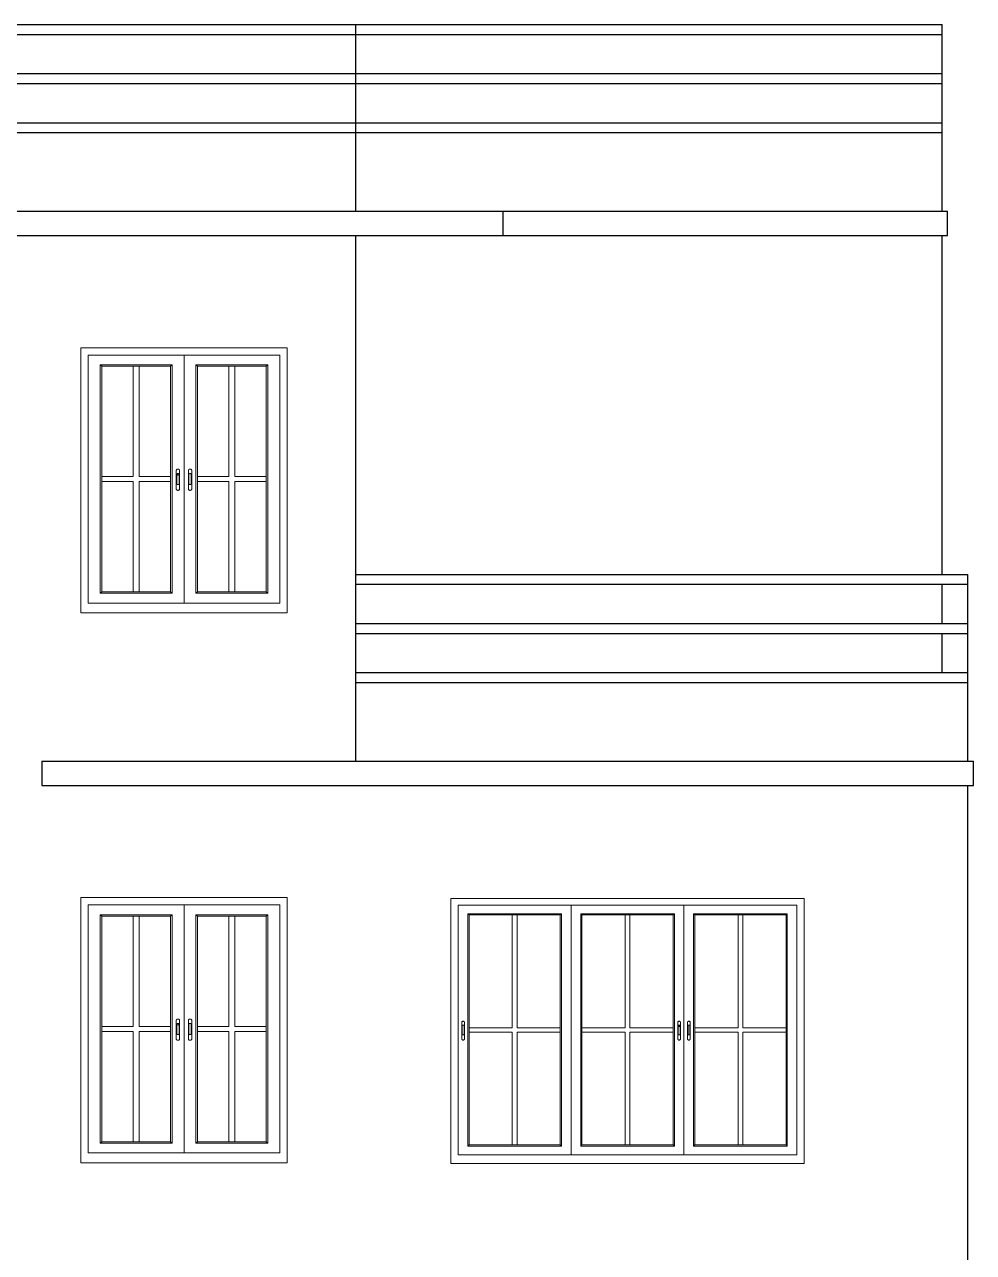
# Model space of a CAD drawing. Header units: inches. Extents: x -5142662 to -4941318, y -3361958 to -3160563.
# Drawn here: x -4999286.9 to -4999093.6, y -3261014 to -3260763.9 of the extents above; entities that cross this region are included whole.
import ezdxf

# ---------------------------------------------------------------- set-up
doc = ezdxf.new("R2010")
doc.units = ezdxf.units.IN
doc.header["$LTSCALE"] = 2
doc.header["$MEASUREMENT"] = 0
doc.layers.get('0').update_dxf_attribs({"linetype": 'CONTINUOUS'})
doc.layers.add('window', color=4, linetype='CONTINUOUS', lineweight=13)

msp = doc.modelspace()

# ---------------------------------------------------------------- linework, layer by layer
at = {"ltscale": 0.5}
for p, q in [((-4999438.72, -3260763.91), (-4999099.99, -3260763.91)), ((-4999219.44, -3260801.91), (-4999219.44, -3260763.91)), ((-4999099.99, -3260801.91), (-4999099.99, -3260763.91)), ((-4999398.68, -3260765.91), (-4999099.99, -3260765.91)), ((-4999398.68, -3260773.91), (-4999099.99, -3260773.91)), ((-4999398.68, -3260775.91), (-4999099.99, -3260775.91)), ((-4999398.68, -3260783.91), (-4999099.99, -3260783.91)), ((-4999398.68, -3260785.91), (-4999099.99, -3260785.91)), ((-4999398.68, -3260801.91), (-4999098.89, -3260801.91)), ((-4999189.44, -3260806.91), (-4999189.44, -3260801.91)), ((-4999098.89, -3260806.91), (-4999098.89, -3260801.91)), ((-4999398.68, -3260806.91), (-4999098.89, -3260806.91)), ((-4999219.44, -3260913.91), (-4999219.44, -3260806.91)), ((-4999099.99, -3260875.91), (-4999099.99, -3260806.91)), ((-4999219.44, -3260875.91), (-4999094.7, -3260875.91)), ((-4999094.7, -3260913.91), (-4999094.7, -3260875.91)), ((-4999219.44, -3260877.91), (-4999094.7, -3260877.91)), ((-4999099.99, -3260885.91), (-4999099.99, -3260877.91)), ((-4999219.44, -3260885.91), (-4999094.7, -3260885.91)), ((-4999219.44, -3260887.91), (-4999094.7, -3260887.91)), ((-4999099.99, -3260895.91), (-4999099.99, -3260887.91)), ((-4999219.44, -3260895.91), (-4999094.7, -3260895.91)), ((-4999219.44, -3260897.91), (-4999094.7, -3260897.91)), ((-4999283.44, -3260913.91), (-4999093.59, -3260913.91)), ((-4999283.44, -3260913.91), (-4999283.44, -3260918.91)), ((-4999093.59, -3260918.91), (-4999093.59, -3260913.91)), ((-4999283.44, -3260918.91), (-4999093.59, -3260918.91)), ((-4999094.7, -3261025.91), (-4999094.7, -3260918.91))]:
    msp.add_line(p, q, dxfattribs=at)
at = {"layer": 'window'}
for p, q in [((-4999275.44, -3260883.73), (-4999275.44, -3260829.73)), ((-4999275.44, -3260829.73), (-4999233.44, -3260829.73)), ((-4999273.94, -3260881.73), (-4999273.94, -3260831.23)), ((-4999273.94, -3260831.23), (-4999234.94, -3260831.23)), ((-4999254.44, -3260831.23), (-4999254.44, -3260881.73)), ((-4999234.94, -3260831.23), (-4999234.94, -3260881.73)), ((-4999233.44, -3260829.91), (-4999233.44, -3260829.73)), ((-4999233.44, -3260883.73), (-4999233.44, -3260829.73)), ((-4999256.87, -3260833.25), (-4999271.51, -3260833.25)), ((-4999271.51, -3260833.25), (-4999271.51, -3260879.71)), ((-4999271.2, -3260833.51), (-4999271.51, -3260833.25)), ((-4999271.2, -3260833.51), (-4999271.2, -3260879.45)), ((-4999271.2, -3260833.51), (-4999257.18, -3260833.51)), ((-4999264.8, -3260833.51), (-4999264.8, -3260855.97)), ((-4999263.58, -3260833.51), (-4999263.58, -3260855.97)), ((-4999257.18, -3260833.51), (-4999256.87, -3260833.25)), ((-4999257.18, -3260879.45), (-4999257.18, -3260833.51)), ((-4999256.87, -3260879.71), (-4999256.87, -3260833.25)), ((-4999252.01, -3260879.71), (-4999252.01, -3260833.25)), ((-4999252.01, -3260833.25), (-4999237.37, -3260833.25)), ((-4999251.7, -3260833.51), (-4999252.01, -3260833.25)), ((-4999251.7, -3260879.45), (-4999251.7, -3260833.51)), ((-4999237.68, -3260833.51), (-4999251.7, -3260833.51)), ((-4999245.3, -3260833.51), (-4999245.3, -3260855.97)), ((-4999244.08, -3260833.51), (-4999244.08, -3260855.97)), ((-4999237.68, -3260833.51), (-4999237.37, -3260833.25)), ((-4999237.68, -3260833.51), (-4999237.68, -3260879.45)), ((-4999237.37, -3260833.25), (-4999237.37, -3260879.71)), ((-4999264.8, -3260855.97), (-4999271.2, -3260855.97)), ((-4999257.18, -3260855.97), (-4999263.58, -3260855.97)), ((-4999256, -3260854.68), (-4999256.01, -3260854.72)), ((-4999256.01, -3260854.72), (-4999256.01, -3260858.53)), ((-4999255.99, -3260854.64), (-4999256, -3260854.68)), ((-4999255.97, -3260854.6), (-4999255.99, -3260854.64)), ((-4999255.94, -3260854.57), (-4999255.97, -3260854.6)), ((-4999255.91, -3260854.54), (-4999255.94, -3260854.57)), ((-4999255.87, -3260854.51), (-4999255.91, -3260854.54)), ((-4999255.9, -3260855.5), (-4999255.89, -3260855.47)), ((-4999255.9, -3260855.52), (-4999255.9, -3260855.5)), ((-4999255.9, -3260855.8), (-4999255.9, -3260855.52)), ((-4999255.9, -3260855.78), (-4999255.89, -3260855.75)), ((-4999255.9, -3260855.8), (-4999255.9, -3260855.78)), ((-4999255.9, -3260857.44), (-4999255.9, -3260855.8)), ((-4999255.89, -3260855.47), (-4999255.87, -3260855.45)), ((-4999255.89, -3260855.75), (-4999255.87, -3260855.73)), ((-4999255.83, -3260854.49), (-4999255.87, -3260854.51)), ((-4999255.87, -3260855.45), (-4999255.86, -3260855.43)), ((-4999255.87, -3260855.73), (-4999255.86, -3260855.71)), ((-4999255.86, -3260855.43), (-4999255.83, -3260855.41)), ((-4999255.86, -3260855.71), (-4999255.83, -3260855.69)), ((-4999255.78, -3260854.48), (-4999255.83, -3260854.49)), ((-4999255.83, -3260855.41), (-4999255.81, -3260855.39)), ((-4999255.83, -3260855.69), (-4999255.81, -3260855.67)), ((-4999255.81, -3260855.39), (-4999255.78, -3260855.38)), ((-4999255.81, -3260855.67), (-4999255.78, -3260855.65)), ((-4999255.73, -3260854.47), (-4999255.78, -3260854.48)), ((-4999255.78, -3260855.38), (-4999255.74, -3260855.36)), ((-4999255.78, -3260855.65), (-4999255.74, -3260855.64)), ((-4999255.74, -3260855.36), (-4999255.71, -3260855.36)), ((-4999255.74, -3260855.64), (-4999255.71, -3260855.64)), ((-4999255.67, -3260854.47), (-4999255.73, -3260854.47)), ((-4999255.71, -3260855.36), (-4999255.67, -3260855.36)), ((-4999255.71, -3260855.64), (-4999255.67, -3260855.64)), ((-4999255.62, -3260854.47), (-4999255.67, -3260854.47)), ((-4999255.67, -3260855.36), (-4999255.64, -3260855.36)), ((-4999255.67, -3260855.64), (-4999255.64, -3260855.64)), ((-4999255.64, -3260855.36), (-4999255.6, -3260855.36)), ((-4999255.64, -3260855.64), (-4999255.6, -3260855.64)), ((-4999255.57, -3260854.48), (-4999255.62, -3260854.47)), ((-4999255.6, -3260855.36), (-4999255.57, -3260855.38)), ((-4999255.6, -3260855.64), (-4999255.57, -3260855.65)), ((-4999255.52, -3260854.49), (-4999255.57, -3260854.48)), ((-4999255.57, -3260855.38), (-4999255.54, -3260855.39)), ((-4999255.57, -3260855.65), (-4999255.54, -3260855.67)), ((-4999255.54, -3260855.39), (-4999255.51, -3260855.41)), ((-4999255.54, -3260855.67), (-4999255.51, -3260855.69)), ((-4999255.48, -3260854.51), (-4999255.52, -3260854.49)), ((-4999255.51, -3260855.41), (-4999255.49, -3260855.43)), ((-4999255.51, -3260855.69), (-4999255.49, -3260855.71)), ((-4999255.49, -3260855.43), (-4999255.47, -3260855.45)), ((-4999255.49, -3260855.71), (-4999255.47, -3260855.73)), ((-4999255.44, -3260854.54), (-4999255.48, -3260854.51)), ((-4999255.47, -3260855.45), (-4999255.46, -3260855.47)), ((-4999255.47, -3260855.73), (-4999255.46, -3260855.75)), ((-4999255.46, -3260855.47), (-4999255.45, -3260855.5)), ((-4999255.46, -3260855.75), (-4999255.45, -3260855.78)), ((-4999255.45, -3260855.5), (-4999255.45, -3260855.52)), ((-4999255.45, -3260857.44), (-4999255.45, -3260855.52)), ((-4999255.45, -3260855.78), (-4999255.45, -3260855.8)), ((-4999255.4, -3260854.57), (-4999255.44, -3260854.54)), ((-4999255.37, -3260854.6), (-4999255.4, -3260854.57)), ((-4999255.35, -3260854.64), (-4999255.37, -3260854.6)), ((-4999255.34, -3260854.68), (-4999255.35, -3260854.64)), ((-4999255.34, -3260854.72), (-4999255.35, -3260854.64)), ((-4999255.34, -3260854.72), (-4999255.34, -3260854.68)), ((-4999255.34, -3260858.53), (-4999255.34, -3260854.72)), ((-4999253.54, -3260854.68), (-4999253.52, -3260854.64)), ((-4999253.54, -3260854.72), (-4999253.52, -3260854.64)), ((-4999253.54, -3260854.72), (-4999253.54, -3260854.68)), ((-4999253.54, -3260858.53), (-4999253.54, -3260854.72)), ((-4999253.52, -3260854.64), (-4999253.5, -3260854.6)), ((-4999253.5, -3260854.6), (-4999253.48, -3260854.57)), ((-4999253.44, -3260854.54), (-4999253.48, -3260854.57)), ((-4999253.4, -3260854.51), (-4999253.44, -3260854.54)), ((-4999253.42, -3260855.47), (-4999253.43, -3260855.5)), ((-4999253.43, -3260855.5), (-4999253.43, -3260855.52)), ((-4999253.43, -3260855.52), (-4999253.43, -3260857.44)), ((-4999253.41, -3260855.45), (-4999253.42, -3260855.47)), ((-4999253.39, -3260855.43), (-4999253.41, -3260855.45)), ((-4999253.4, -3260854.51), (-4999253.36, -3260854.49)), ((-4999253.36, -3260855.41), (-4999253.39, -3260855.43)), ((-4999253.31, -3260854.48), (-4999253.36, -3260854.49)), ((-4999253.34, -3260855.39), (-4999253.36, -3260855.41)), ((-4999253.31, -3260855.38), (-4999253.34, -3260855.39)), ((-4999253.26, -3260854.47), (-4999253.31, -3260854.48)), ((-4999253.28, -3260855.36), (-4999253.31, -3260855.38)), ((-4999253.24, -3260855.36), (-4999253.28, -3260855.36)), ((-4999253.21, -3260854.47), (-4999253.26, -3260854.47)), ((-4999253.21, -3260855.36), (-4999253.24, -3260855.36)), ((-4999253.15, -3260854.47), (-4999253.21, -3260854.47)), ((-4999253.17, -3260855.36), (-4999253.21, -3260855.36)), ((-4999253.14, -3260855.36), (-4999253.17, -3260855.36)), ((-4999253.15, -3260854.47), (-4999253.1, -3260854.48)), ((-4999253.1, -3260855.38), (-4999253.14, -3260855.36)), ((-4999253.1, -3260854.48), (-4999253.05, -3260854.49)), ((-4999253.07, -3260855.39), (-4999253.1, -3260855.38)), ((-4999253.05, -3260855.41), (-4999253.07, -3260855.39)), ((-4999253.05, -3260854.49), (-4999253.01, -3260854.51)), ((-4999253.02, -3260855.43), (-4999253.05, -3260855.41)), ((-4999253.01, -3260855.45), (-4999253.02, -3260855.43)), ((-4999253.01, -3260854.51), (-4999252.97, -3260854.54)), ((-4999252.99, -3260855.47), (-4999253.01, -3260855.45)), ((-4999252.98, -3260855.5), (-4999252.99, -3260855.47)), ((-4999252.98, -3260855.52), (-4999252.98, -3260855.5)), ((-4999252.98, -3260857.44), (-4999252.98, -3260855.52)), ((-4999252.97, -3260854.54), (-4999252.94, -3260854.57)), ((-4999252.91, -3260854.6), (-4999252.94, -3260854.57)), ((-4999252.89, -3260854.64), (-4999252.91, -3260854.6)), ((-4999252.88, -3260854.68), (-4999252.89, -3260854.64)), ((-4999252.88, -3260854.68), (-4999252.87, -3260854.72)), ((-4999252.87, -3260854.72), (-4999252.87, -3260858.53)), ((-4999251.7, -3260855.97), (-4999245.3, -3260855.97)), ((-4999244.08, -3260855.97), (-4999237.68, -3260855.97)), ((-4999264.8, -3260856.98), (-4999271.2, -3260856.98)), ((-4999264.8, -3260856.98), (-4999264.8, -3260879.45)), ((-4999263.58, -3260856.98), (-4999263.58, -3260879.45)), ((-4999257.18, -3260856.98), (-4999263.58, -3260856.98)), ((-4999256, -3260858.57), (-4999256.01, -3260858.53)), ((-4999256.01, -3260858.53), (-4999255.99, -3260858.61)), ((-4999256, -3260858.57), (-4999255.99, -3260858.61)), ((-4999255.99, -3260858.61), (-4999255.97, -3260858.64)), ((-4999255.97, -3260858.64), (-4999255.94, -3260858.68)), ((-4999255.94, -3260858.68), (-4999255.91, -3260858.71)), ((-4999255.91, -3260858.71), (-4999255.87, -3260858.73)), ((-4999255.9, -3260857.44), (-4999255.9, -3260857.47)), ((-4999255.9, -3260857.47), (-4999255.89, -3260857.5)), ((-4999255.89, -3260857.5), (-4999255.87, -3260857.52)), ((-4999255.87, -3260857.52), (-4999255.86, -3260857.54)), ((-4999255.87, -3260858.73), (-4999255.83, -3260858.75)), ((-4999255.86, -3260857.54), (-4999255.83, -3260857.56)), ((-4999255.83, -3260857.56), (-4999255.81, -3260857.58)), ((-4999255.83, -3260858.75), (-4999255.78, -3260858.77)), ((-4999255.81, -3260857.58), (-4999255.78, -3260857.59)), ((-4999255.78, -3260857.59), (-4999255.74, -3260857.6)), ((-4999255.78, -3260858.77), (-4999255.73, -3260858.78)), ((-4999255.74, -3260857.6), (-4999255.71, -3260857.61)), ((-4999255.73, -3260858.78), (-4999255.67, -3260858.78)), ((-4999255.71, -3260857.61), (-4999255.67, -3260857.61)), ((-4999255.67, -3260857.61), (-4999255.64, -3260857.61)), ((-4999255.67, -3260858.78), (-4999255.62, -3260858.78)), ((-4999255.64, -3260857.61), (-4999255.6, -3260857.6)), ((-4999255.62, -3260858.78), (-4999255.57, -3260858.77)), ((-4999255.6, -3260857.6), (-4999255.57, -3260857.59)), ((-4999255.57, -3260857.59), (-4999255.54, -3260857.58)), ((-4999255.57, -3260858.77), (-4999255.52, -3260858.75)), ((-4999255.54, -3260857.58), (-4999255.51, -3260857.56)), ((-4999255.52, -3260858.75), (-4999255.48, -3260858.73)), ((-4999255.51, -3260857.56), (-4999255.49, -3260857.54)), ((-4999255.49, -3260857.54), (-4999255.47, -3260857.52)), ((-4999255.48, -3260858.73), (-4999255.44, -3260858.71)), ((-4999255.47, -3260857.52), (-4999255.46, -3260857.5)), ((-4999255.46, -3260857.5), (-4999255.45, -3260857.47)), ((-4999255.45, -3260857.47), (-4999255.45, -3260857.44)), ((-4999255.44, -3260858.71), (-4999255.4, -3260858.68)), ((-4999255.4, -3260858.68), (-4999255.37, -3260858.64)), ((-4999255.37, -3260858.64), (-4999255.35, -3260858.61)), ((-4999255.35, -3260858.61), (-4999255.34, -3260858.57)), ((-4999255.34, -3260858.57), (-4999255.34, -3260858.53)), ((-4999253.54, -3260858.57), (-4999253.54, -3260858.53)), ((-4999253.52, -3260858.61), (-4999253.54, -3260858.57)), ((-4999253.52, -3260858.61), (-4999253.5, -3260858.64)), ((-4999253.5, -3260858.64), (-4999253.48, -3260858.68)), ((-4999253.48, -3260858.68), (-4999253.44, -3260858.71)), ((-4999253.4, -3260858.73), (-4999253.44, -3260858.71)), ((-4999253.43, -3260857.47), (-4999253.43, -3260857.44)), ((-4999253.42, -3260857.5), (-4999253.43, -3260857.47)), ((-4999253.41, -3260857.52), (-4999253.42, -3260857.5)), ((-4999253.39, -3260857.54), (-4999253.41, -3260857.52)), ((-4999253.36, -3260858.75), (-4999253.4, -3260858.73)), ((-4999253.36, -3260857.56), (-4999253.39, -3260857.54)), ((-4999253.34, -3260857.58), (-4999253.36, -3260857.56)), ((-4999253.36, -3260858.75), (-4999253.31, -3260858.77)), ((-4999253.31, -3260857.59), (-4999253.34, -3260857.58)), ((-4999253.28, -3260857.6), (-4999253.31, -3260857.59)), ((-4999253.26, -3260858.78), (-4999253.31, -3260858.77)), ((-4999253.24, -3260857.61), (-4999253.28, -3260857.6)), ((-4999253.21, -3260858.78), (-4999253.26, -3260858.78)), ((-4999253.21, -3260857.61), (-4999253.24, -3260857.61)), ((-4999253.17, -3260857.61), (-4999253.21, -3260857.61)), ((-4999253.21, -3260858.78), (-4999253.15, -3260858.78)), ((-4999253.14, -3260857.6), (-4999253.17, -3260857.61)), ((-4999253.15, -3260858.78), (-4999253.1, -3260858.77)), ((-4999253.1, -3260857.59), (-4999253.14, -3260857.6)), ((-4999253.07, -3260857.58), (-4999253.1, -3260857.59)), ((-4999253.05, -3260858.75), (-4999253.1, -3260858.77)), ((-4999253.05, -3260857.56), (-4999253.07, -3260857.58)), ((-4999253.02, -3260857.54), (-4999253.05, -3260857.56)), ((-4999253.01, -3260858.73), (-4999253.05, -3260858.75)), ((-4999253.01, -3260857.52), (-4999253.02, -3260857.54)), ((-4999252.99, -3260857.5), (-4999253.01, -3260857.52)), ((-4999253.01, -3260858.73), (-4999252.97, -3260858.71)), ((-4999252.98, -3260857.47), (-4999252.99, -3260857.5)), ((-4999252.98, -3260857.44), (-4999252.98, -3260857.47)), ((-4999252.97, -3260858.71), (-4999252.94, -3260858.68)), ((-4999252.94, -3260858.68), (-4999252.91, -3260858.64)), ((-4999252.89, -3260858.61), (-4999252.91, -3260858.64)), ((-4999252.87, -3260858.53), (-4999252.89, -3260858.61)), ((-4999252.88, -3260858.57), (-4999252.89, -3260858.61)), ((-4999252.88, -3260858.57), (-4999252.87, -3260858.53)), ((-4999251.7, -3260856.98), (-4999245.3, -3260856.98)), ((-4999245.3, -3260856.98), (-4999245.3, -3260879.45)), ((-4999244.08, -3260856.98), (-4999237.68, -3260856.98)), ((-4999244.08, -3260856.98), (-4999244.08, -3260879.45)), ((-4999271.2, -3260879.45), (-4999271.51, -3260879.71)), ((-4999271.51, -3260879.71), (-4999256.87, -3260879.71)), ((-4999271.2, -3260879.45), (-4999257.18, -3260879.45)), ((-4999256.87, -3260879.71), (-4999257.18, -3260879.45)), ((-4999252.01, -3260879.71), (-4999251.7, -3260879.45)), ((-4999237.37, -3260879.71), (-4999252.01, -3260879.71)), ((-4999237.68, -3260879.45), (-4999251.7, -3260879.45)), ((-4999237.37, -3260879.71), (-4999237.68, -3260879.45)), ((-4999275.44, -3260883.73), (-4999233.44, -3260883.73)), ((-4999234.94, -3260881.73), (-4999273.94, -3260881.73)), ((-4999275.44, -3260995.73), (-4999275.44, -3260941.73)), ((-4999275.44, -3260941.73), (-4999233.44, -3260941.73)), ((-4999273.94, -3260993.73), (-4999273.94, -3260943.23)), ((-4999273.94, -3260943.23), (-4999234.94, -3260943.23)), ((-4999254.44, -3260943.23), (-4999254.44, -3260993.73)), ((-4999234.94, -3260943.23), (-4999234.94, -3260993.73)), ((-4999233.44, -3260941.91), (-4999233.44, -3260941.73)), ((-4999233.44, -3260995.73), (-4999233.44, -3260941.73)), ((-4999200.07, -3260995.91), (-4999200.07, -3260941.91)), ((-4999128.07, -3260941.91), (-4999200.07, -3260941.91)), ((-4999198.57, -3260994.14), (-4999198.57, -3260943.25)), ((-4999129.57, -3260943.25), (-4999198.57, -3260943.25)), ((-4999175.57, -3260943.25), (-4999175.57, -3260994.14)), ((-4999152.57, -3260943.25), (-4999152.57, -3260994.14)), ((-4999129.57, -3260943.25), (-4999129.57, -3260994.14)), ((-4999128.07, -3260995.91), (-4999128.07, -3260941.91)), ((-4999256.87, -3260945.25), (-4999271.51, -3260945.25)), ((-4999271.51, -3260945.25), (-4999271.51, -3260991.71)), ((-4999271.2, -3260945.51), (-4999271.51, -3260945.25)), ((-4999271.2, -3260945.51), (-4999271.2, -3260991.45)), ((-4999271.2, -3260945.51), (-4999257.18, -3260945.51)), ((-4999264.8, -3260945.51), (-4999264.8, -3260967.97)), ((-4999263.58, -3260945.51), (-4999263.58, -3260967.97)), ((-4999257.18, -3260945.51), (-4999256.87, -3260945.25)), ((-4999257.18, -3260991.45), (-4999257.18, -3260945.51)), ((-4999256.87, -3260991.71), (-4999256.87, -3260945.25)), ((-4999252.01, -3260991.71), (-4999252.01, -3260945.25)), ((-4999252.01, -3260945.25), (-4999237.37, -3260945.25)), ((-4999251.7, -3260945.51), (-4999252.01, -3260945.25)), ((-4999251.7, -3260991.45), (-4999251.7, -3260945.51)), ((-4999237.68, -3260945.51), (-4999251.7, -3260945.51)), ((-4999245.3, -3260945.51), (-4999245.3, -3260967.97)), ((-4999244.08, -3260945.51), (-4999244.08, -3260967.97)), ((-4999237.68, -3260945.51), (-4999237.37, -3260945.25)), ((-4999237.68, -3260945.51), (-4999237.68, -3260991.45)), ((-4999237.37, -3260945.25), (-4999237.37, -3260991.71)), ((-4999196.6, -3260992.34), (-4999196.6, -3260945.05)), ((-4999196.6, -3260945.05), (-4999177.53, -3260945.05)), ((-4999196.36, -3260945.27), (-4999196.6, -3260945.05)), ((-4999196.36, -3260992.11), (-4999196.36, -3260945.27)), ((-4999177.78, -3260945.27), (-4999196.36, -3260945.27)), ((-4999187.56, -3260945.27), (-4999187.56, -3260968.24)), ((-4999186.58, -3260945.27), (-4999186.58, -3260968.24)), ((-4999177.78, -3260945.27), (-4999177.53, -3260945.05)), ((-4999177.78, -3260945.27), (-4999177.78, -3260992.11)), ((-4999177.53, -3260945.05), (-4999177.53, -3260992.34)), ((-4999154.53, -3260945.05), (-4999173.6, -3260945.05)), ((-4999173.6, -3260945.05), (-4999173.6, -3260992.34)), ((-4999173.36, -3260945.27), (-4999173.6, -3260945.05)), ((-4999173.36, -3260945.27), (-4999173.36, -3260992.11)), ((-4999173.36, -3260945.27), (-4999154.78, -3260945.27)), ((-4999164.56, -3260945.27), (-4999164.56, -3260968.24)), ((-4999163.58, -3260945.27), (-4999163.58, -3260968.24)), ((-4999154.78, -3260945.27), (-4999154.53, -3260945.05)), ((-4999154.78, -3260992.11), (-4999154.78, -3260945.27)), ((-4999154.53, -3260992.34), (-4999154.53, -3260945.05)), ((-4999150.6, -3260992.34), (-4999150.6, -3260945.05)), ((-4999150.6, -3260945.05), (-4999131.53, -3260945.05)), ((-4999150.36, -3260945.27), (-4999150.6, -3260945.05)), ((-4999150.36, -3260992.11), (-4999150.36, -3260945.27)), ((-4999131.78, -3260945.27), (-4999150.36, -3260945.27)), ((-4999141.56, -3260945.27), (-4999141.56, -3260968.24)), ((-4999140.58, -3260945.27), (-4999140.58, -3260968.24)), ((-4999131.78, -3260945.27), (-4999131.53, -3260945.05)), ((-4999131.78, -3260945.27), (-4999131.78, -3260992.11)), ((-4999131.53, -3260945.05), (-4999131.53, -3260992.34)), ((-4999255.97, -3260966.6), (-4999255.99, -3260966.64)), ((-4999255.94, -3260966.57), (-4999255.97, -3260966.6)), ((-4999255.91, -3260966.54), (-4999255.94, -3260966.57)), ((-4999255.87, -3260966.51), (-4999255.91, -3260966.54)), ((-4999255.83, -3260966.49), (-4999255.87, -3260966.51)), ((-4999255.78, -3260966.48), (-4999255.83, -3260966.49)), ((-4999255.73, -3260966.47), (-4999255.78, -3260966.48)), ((-4999255.67, -3260966.47), (-4999255.73, -3260966.47)), ((-4999255.62, -3260966.47), (-4999255.67, -3260966.47)), ((-4999255.57, -3260966.48), (-4999255.62, -3260966.47)), ((-4999255.52, -3260966.49), (-4999255.57, -3260966.48)), ((-4999255.48, -3260966.51), (-4999255.52, -3260966.49)), ((-4999255.44, -3260966.54), (-4999255.48, -3260966.51)), ((-4999255.4, -3260966.57), (-4999255.44, -3260966.54)), ((-4999255.37, -3260966.6), (-4999255.4, -3260966.57)), ((-4999255.35, -3260966.64), (-4999255.37, -3260966.6)), ((-4999253.52, -3260966.64), (-4999253.5, -3260966.6)), ((-4999253.5, -3260966.6), (-4999253.48, -3260966.57)), ((-4999253.44, -3260966.54), (-4999253.48, -3260966.57)), ((-4999253.4, -3260966.51), (-4999253.44, -3260966.54)), ((-4999253.4, -3260966.51), (-4999253.36, -3260966.49)), ((-4999253.31, -3260966.48), (-4999253.36, -3260966.49)), ((-4999253.26, -3260966.47), (-4999253.31, -3260966.48)), ((-4999253.21, -3260966.47), (-4999253.26, -3260966.47)), ((-4999253.15, -3260966.47), (-4999253.21, -3260966.47)), ((-4999253.15, -3260966.47), (-4999253.1, -3260966.48)), ((-4999253.1, -3260966.48), (-4999253.05, -3260966.49)), ((-4999253.05, -3260966.49), (-4999253.01, -3260966.51)), ((-4999253.01, -3260966.51), (-4999252.97, -3260966.54)), ((-4999252.97, -3260966.54), (-4999252.94, -3260966.57)), ((-4999252.91, -3260966.6), (-4999252.94, -3260966.57)), ((-4999252.89, -3260966.64), (-4999252.91, -3260966.6)), ((-4999264.8, -3260967.97), (-4999271.2, -3260967.97)), ((-4999264.8, -3260968.98), (-4999271.2, -3260968.98)), ((-4999264.8, -3260968.98), (-4999264.8, -3260991.45)), ((-4999257.18, -3260967.97), (-4999263.58, -3260967.97)), ((-4999263.58, -3260968.98), (-4999263.58, -3260991.45)), ((-4999257.18, -3260968.98), (-4999263.58, -3260968.98)), ((-4999256, -3260966.68), (-4999256.01, -3260966.72)), ((-4999256.01, -3260966.72), (-4999256.01, -3260970.53)), ((-4999255.99, -3260966.64), (-4999256, -3260966.68)), ((-4999255.9, -3260967.5), (-4999255.89, -3260967.47)), ((-4999255.9, -3260967.52), (-4999255.9, -3260967.5)), ((-4999255.9, -3260967.8), (-4999255.9, -3260967.52)), ((-4999255.9, -3260967.78), (-4999255.89, -3260967.75)), ((-4999255.9, -3260967.8), (-4999255.9, -3260967.78)), ((-4999255.9, -3260969.44), (-4999255.9, -3260967.8)), ((-4999255.89, -3260967.47), (-4999255.87, -3260967.45)), ((-4999255.89, -3260967.75), (-4999255.87, -3260967.73)), ((-4999255.87, -3260967.45), (-4999255.86, -3260967.43)), ((-4999255.87, -3260967.73), (-4999255.86, -3260967.71)), ((-4999255.86, -3260967.43), (-4999255.83, -3260967.41)), ((-4999255.86, -3260967.71), (-4999255.83, -3260967.69)), ((-4999255.83, -3260967.41), (-4999255.81, -3260967.39)), ((-4999255.83, -3260967.69), (-4999255.81, -3260967.67)), ((-4999255.81, -3260967.39), (-4999255.78, -3260967.38)), ((-4999255.81, -3260967.67), (-4999255.78, -3260967.65)), ((-4999255.78, -3260967.38), (-4999255.74, -3260967.36)), ((-4999255.78, -3260967.65), (-4999255.74, -3260967.64)), ((-4999255.74, -3260967.36), (-4999255.71, -3260967.36)), ((-4999255.74, -3260967.64), (-4999255.71, -3260967.64)), ((-4999255.71, -3260967.36), (-4999255.67, -3260967.36)), ((-4999255.71, -3260967.64), (-4999255.67, -3260967.64)), ((-4999255.67, -3260967.36), (-4999255.64, -3260967.36)), ((-4999255.67, -3260967.64), (-4999255.64, -3260967.64)), ((-4999255.64, -3260967.36), (-4999255.6, -3260967.36)), ((-4999255.64, -3260967.64), (-4999255.6, -3260967.64)), ((-4999255.6, -3260967.36), (-4999255.57, -3260967.38)), ((-4999255.6, -3260967.64), (-4999255.57, -3260967.65)), ((-4999255.57, -3260967.38), (-4999255.54, -3260967.39)), ((-4999255.57, -3260967.65), (-4999255.54, -3260967.67)), ((-4999255.54, -3260967.39), (-4999255.51, -3260967.41)), ((-4999255.54, -3260967.67), (-4999255.51, -3260967.69)), ((-4999255.51, -3260967.41), (-4999255.49, -3260967.43)), ((-4999255.51, -3260967.69), (-4999255.49, -3260967.71)), ((-4999255.49, -3260967.43), (-4999255.47, -3260967.45)), ((-4999255.49, -3260967.71), (-4999255.47, -3260967.73)), ((-4999255.47, -3260967.45), (-4999255.46, -3260967.47)), ((-4999255.47, -3260967.73), (-4999255.46, -3260967.75)), ((-4999255.46, -3260967.47), (-4999255.45, -3260967.5)), ((-4999255.46, -3260967.75), (-4999255.45, -3260967.78)), ((-4999255.45, -3260967.5), (-4999255.45, -3260967.52)), ((-4999255.45, -3260969.44), (-4999255.45, -3260967.52)), ((-4999255.45, -3260967.78), (-4999255.45, -3260967.8)), ((-4999255.34, -3260966.68), (-4999255.35, -3260966.64)), ((-4999255.34, -3260966.72), (-4999255.35, -3260966.64)), ((-4999255.34, -3260966.72), (-4999255.34, -3260966.68)), ((-4999255.34, -3260970.53), (-4999255.34, -3260966.72)), ((-4999253.54, -3260966.68), (-4999253.52, -3260966.64)), ((-4999253.54, -3260966.72), (-4999253.52, -3260966.64)), ((-4999253.54, -3260966.72), (-4999253.54, -3260966.68)), ((-4999253.54, -3260970.53), (-4999253.54, -3260966.72)), ((-4999253.42, -3260967.47), (-4999253.43, -3260967.5)), ((-4999253.43, -3260967.5), (-4999253.43, -3260967.52)), ((-4999253.43, -3260967.52), (-4999253.43, -3260969.44)), ((-4999253.41, -3260967.45), (-4999253.42, -3260967.47)), ((-4999253.39, -3260967.43), (-4999253.41, -3260967.45)), ((-4999253.36, -3260967.41), (-4999253.39, -3260967.43)), ((-4999253.34, -3260967.39), (-4999253.36, -3260967.41)), ((-4999253.31, -3260967.38), (-4999253.34, -3260967.39)), ((-4999253.28, -3260967.36), (-4999253.31, -3260967.38)), ((-4999253.24, -3260967.36), (-4999253.28, -3260967.36)), ((-4999253.21, -3260967.36), (-4999253.24, -3260967.36)), ((-4999253.17, -3260967.36), (-4999253.21, -3260967.36)), ((-4999253.14, -3260967.36), (-4999253.17, -3260967.36)), ((-4999253.1, -3260967.38), (-4999253.14, -3260967.36)), ((-4999253.07, -3260967.39), (-4999253.1, -3260967.38)), ((-4999253.05, -3260967.41), (-4999253.07, -3260967.39)), ((-4999253.02, -3260967.43), (-4999253.05, -3260967.41)), ((-4999253.01, -3260967.45), (-4999253.02, -3260967.43)), ((-4999252.99, -3260967.47), (-4999253.01, -3260967.45)), ((-4999252.98, -3260967.5), (-4999252.99, -3260967.47)), ((-4999252.98, -3260967.52), (-4999252.98, -3260967.5)), ((-4999252.98, -3260969.44), (-4999252.98, -3260967.52)), ((-4999252.88, -3260966.68), (-4999252.89, -3260966.64)), ((-4999252.88, -3260966.68), (-4999252.87, -3260966.72)), ((-4999252.87, -3260966.72), (-4999252.87, -3260970.53)), ((-4999251.7, -3260967.97), (-4999245.3, -3260967.97)), ((-4999251.7, -3260968.98), (-4999245.3, -3260968.98)), ((-4999245.3, -3260968.98), (-4999245.3, -3260991.45)), ((-4999244.08, -3260967.97), (-4999237.68, -3260967.97)), ((-4999244.08, -3260968.98), (-4999237.68, -3260968.98)), ((-4999244.08, -3260968.98), (-4999244.08, -3260991.45)), ((-4999197.84, -3260967.09), (-4999197.83, -3260967.06)), ((-4999197.84, -3260967.12), (-4999197.83, -3260967.06)), ((-4999197.84, -3260967.12), (-4999197.84, -3260967.09)), ((-4999197.84, -3260970.52), (-4999197.84, -3260967.12)), ((-4999197.83, -3260967.06), (-4999197.81, -3260967.02)), ((-4999197.81, -3260967.02), (-4999197.79, -3260966.99)), ((-4999197.76, -3260966.97), (-4999197.79, -3260966.99)), ((-4999197.73, -3260966.95), (-4999197.76, -3260966.97)), ((-4999197.74, -3260967.8), (-4999197.75, -3260967.82)), ((-4999197.75, -3260967.82), (-4999197.75, -3260967.84)), ((-4999197.75, -3260967.84), (-4999197.75, -3260969.55)), ((-4999197.73, -3260967.78), (-4999197.74, -3260967.8)), ((-4999197.73, -3260966.95), (-4999197.69, -3260966.93)), ((-4999197.72, -3260967.76), (-4999197.73, -3260967.78)), ((-4999197.7, -3260967.74), (-4999197.72, -3260967.76)), ((-4999197.68, -3260967.72), (-4999197.7, -3260967.74)), ((-4999197.66, -3260966.91), (-4999197.69, -3260966.93)), ((-4999197.65, -3260967.71), (-4999197.68, -3260967.72)), ((-4999197.61, -3260966.91), (-4999197.66, -3260966.91)), ((-4999197.63, -3260967.7), (-4999197.65, -3260967.71)), ((-4999197.6, -3260967.7), (-4999197.63, -3260967.7)), ((-4999197.57, -3260966.9), (-4999197.61, -3260966.91)), ((-4999197.57, -3260967.69), (-4999197.6, -3260967.7)), ((-4999197.53, -3260966.91), (-4999197.57, -3260966.9)), ((-4999197.54, -3260967.7), (-4999197.57, -3260967.69)), ((-4999197.52, -3260967.7), (-4999197.54, -3260967.7)), ((-4999197.53, -3260966.91), (-4999197.49, -3260966.91)), ((-4999197.49, -3260967.71), (-4999197.52, -3260967.7)), ((-4999197.49, -3260966.91), (-4999197.45, -3260966.93)), ((-4999197.47, -3260967.72), (-4999197.49, -3260967.71)), ((-4999197.44, -3260967.74), (-4999197.47, -3260967.72)), ((-4999197.45, -3260966.93), (-4999197.41, -3260966.95)), ((-4999197.42, -3260967.76), (-4999197.44, -3260967.74)), ((-4999197.41, -3260967.78), (-4999197.42, -3260967.76)), ((-4999197.41, -3260966.95), (-4999197.38, -3260966.97)), ((-4999197.4, -3260967.8), (-4999197.41, -3260967.78)), ((-4999197.39, -3260967.82), (-4999197.4, -3260967.8)), ((-4999197.39, -3260967.84), (-4999197.39, -3260967.82)), ((-4999197.39, -3260969.55), (-4999197.39, -3260967.84)), ((-4999197.38, -3260966.97), (-4999197.35, -3260966.99)), ((-4999197.33, -3260967.02), (-4999197.35, -3260966.99)), ((-4999197.31, -3260967.06), (-4999197.33, -3260967.02)), ((-4999197.31, -3260967.09), (-4999197.31, -3260967.06)), ((-4999197.31, -3260967.09), (-4999197.3, -3260967.12)), ((-4999197.3, -3260967.12), (-4999197.3, -3260970.52)), ((-4999196.36, -3260968.24), (-4999187.56, -3260968.24)), ((-4999186.58, -3260968.24), (-4999177.78, -3260968.24)), ((-4999164.56, -3260968.24), (-4999173.36, -3260968.24)), ((-4999154.78, -3260968.24), (-4999163.58, -3260968.24)), ((-4999153.82, -3260967.06), (-4999153.83, -3260967.09)), ((-4999153.83, -3260967.09), (-4999153.83, -3260967.12)), ((-4999153.83, -3260967.12), (-4999153.83, -3260970.52)), ((-4999153.8, -3260967.02), (-4999153.82, -3260967.06)), ((-4999153.78, -3260966.99), (-4999153.8, -3260967.02)), ((-4999153.75, -3260966.97), (-4999153.78, -3260966.99)), ((-4999153.72, -3260966.95), (-4999153.75, -3260966.97)), ((-4999153.74, -3260967.8), (-4999153.72, -3260967.78)), ((-4999153.74, -3260967.82), (-4999153.74, -3260967.8)), ((-4999153.74, -3260967.84), (-4999153.74, -3260967.82)), ((-4999153.74, -3260968.09), (-4999153.74, -3260967.84)), ((-4999153.74, -3260968.05), (-4999153.72, -3260968.02)), ((-4999153.74, -3260968.07), (-4999153.74, -3260968.05)), ((-4999153.74, -3260968.09), (-4999153.74, -3260968.07)), ((-4999153.74, -3260969.55), (-4999153.74, -3260968.09)), ((-4999153.69, -3260966.93), (-4999153.72, -3260966.95)), ((-4999153.72, -3260967.78), (-4999153.71, -3260967.76)), ((-4999153.72, -3260968.02), (-4999153.71, -3260968)), ((-4999153.71, -3260967.76), (-4999153.69, -3260967.74)), ((-4999153.71, -3260968), (-4999153.69, -3260967.99)), ((-4999153.65, -3260966.91), (-4999153.69, -3260966.93)), ((-4999153.69, -3260967.74), (-4999153.67, -3260967.72)), ((-4999153.69, -3260967.99), (-4999153.67, -3260967.97)), ((-4999153.67, -3260967.72), (-4999153.65, -3260967.71)), ((-4999153.67, -3260967.97), (-4999153.65, -3260967.96)), ((-4999153.61, -3260966.91), (-4999153.65, -3260966.91)), ((-4999153.65, -3260967.71), (-4999153.62, -3260967.7)), ((-4999153.65, -3260967.96), (-4999153.62, -3260967.95)), ((-4999153.62, -3260967.7), (-4999153.59, -3260967.7)), ((-4999153.62, -3260967.95), (-4999153.59, -3260967.94)), ((-4999153.56, -3260966.9), (-4999153.61, -3260966.91)), ((-4999153.59, -3260967.7), (-4999153.56, -3260967.69)), ((-4999153.59, -3260967.94), (-4999153.56, -3260967.94)), ((-4999153.52, -3260966.91), (-4999153.56, -3260966.9)), ((-4999153.56, -3260967.69), (-4999153.53, -3260967.7)), ((-4999153.56, -3260967.94), (-4999153.53, -3260967.94)), ((-4999153.53, -3260967.7), (-4999153.51, -3260967.7)), ((-4999153.53, -3260967.94), (-4999153.51, -3260967.95)), ((-4999153.48, -3260966.91), (-4999153.52, -3260966.91)), ((-4999153.51, -3260967.7), (-4999153.48, -3260967.71)), ((-4999153.51, -3260967.95), (-4999153.48, -3260967.96)), ((-4999153.44, -3260966.93), (-4999153.48, -3260966.91)), ((-4999153.48, -3260967.71), (-4999153.46, -3260967.72)), ((-4999153.48, -3260967.96), (-4999153.46, -3260967.97)), ((-4999153.46, -3260967.72), (-4999153.43, -3260967.74)), ((-4999153.46, -3260967.97), (-4999153.43, -3260967.99)), ((-4999153.4, -3260966.95), (-4999153.44, -3260966.93)), ((-4999153.43, -3260967.74), (-4999153.42, -3260967.76)), ((-4999153.43, -3260967.99), (-4999153.42, -3260968)), ((-4999153.42, -3260967.76), (-4999153.4, -3260967.78)), ((-4999153.42, -3260968), (-4999153.4, -3260968.02)), ((-4999153.37, -3260966.97), (-4999153.4, -3260966.95)), ((-4999153.4, -3260967.78), (-4999153.39, -3260967.8)), ((-4999153.4, -3260968.02), (-4999153.39, -3260968.05)), ((-4999153.39, -3260967.8), (-4999153.38, -3260967.82)), ((-4999153.39, -3260968.05), (-4999153.38, -3260968.07)), ((-4999153.38, -3260967.82), (-4999153.38, -3260967.84)), ((-4999153.38, -3260969.55), (-4999153.38, -3260967.84)), ((-4999153.38, -3260968.07), (-4999153.38, -3260968.09)), ((-4999153.34, -3260966.99), (-4999153.37, -3260966.97)), ((-4999153.32, -3260967.02), (-4999153.34, -3260966.99)), ((-4999153.31, -3260967.06), (-4999153.32, -3260967.02)), ((-4999153.3, -3260967.09), (-4999153.31, -3260967.06)), ((-4999153.29, -3260967.12), (-4999153.31, -3260967.06)), ((-4999153.29, -3260967.12), (-4999153.3, -3260967.09)), ((-4999153.29, -3260970.52), (-4999153.29, -3260967.12)), ((-4999151.84, -3260967.09), (-4999151.83, -3260967.06)), ((-4999151.84, -3260967.12), (-4999151.83, -3260967.06)), ((-4999151.84, -3260967.12), (-4999151.84, -3260967.09)), ((-4999151.84, -3260970.52), (-4999151.84, -3260967.12)), ((-4999151.83, -3260967.06), (-4999151.81, -3260967.02)), ((-4999151.81, -3260967.02), (-4999151.79, -3260966.99)), ((-4999151.76, -3260966.97), (-4999151.79, -3260966.99)), ((-4999151.73, -3260966.95), (-4999151.76, -3260966.97)), ((-4999151.74, -3260967.8), (-4999151.75, -3260967.82)), ((-4999151.75, -3260967.82), (-4999151.75, -3260967.84)), ((-4999151.75, -3260967.84), (-4999151.75, -3260969.55)), ((-4999151.73, -3260967.78), (-4999151.74, -3260967.8)), ((-4999151.73, -3260966.95), (-4999151.69, -3260966.93)), ((-4999151.72, -3260967.76), (-4999151.73, -3260967.78)), ((-4999151.7, -3260967.74), (-4999151.72, -3260967.76)), ((-4999151.68, -3260967.72), (-4999151.7, -3260967.74)), ((-4999151.66, -3260966.91), (-4999151.69, -3260966.93)), ((-4999151.65, -3260967.71), (-4999151.68, -3260967.72)), ((-4999151.61, -3260966.91), (-4999151.66, -3260966.91)), ((-4999151.63, -3260967.7), (-4999151.65, -3260967.71)), ((-4999151.6, -3260967.7), (-4999151.63, -3260967.7)), ((-4999151.57, -3260966.9), (-4999151.61, -3260966.91)), ((-4999151.57, -3260967.69), (-4999151.6, -3260967.7)), ((-4999151.53, -3260966.91), (-4999151.57, -3260966.9)), ((-4999151.54, -3260967.7), (-4999151.57, -3260967.69)), ((-4999151.52, -3260967.7), (-4999151.54, -3260967.7)), ((-4999151.53, -3260966.91), (-4999151.49, -3260966.91)), ((-4999151.49, -3260967.71), (-4999151.52, -3260967.7)), ((-4999151.49, -3260966.91), (-4999151.45, -3260966.93)), ((-4999151.47, -3260967.72), (-4999151.49, -3260967.71)), ((-4999151.44, -3260967.74), (-4999151.47, -3260967.72)), ((-4999151.45, -3260966.93), (-4999151.41, -3260966.95)), ((-4999151.42, -3260967.76), (-4999151.44, -3260967.74)), ((-4999151.41, -3260967.78), (-4999151.42, -3260967.76)), ((-4999151.41, -3260966.95), (-4999151.38, -3260966.97)), ((-4999151.4, -3260967.8), (-4999151.41, -3260967.78)), ((-4999151.39, -3260967.82), (-4999151.4, -3260967.8)), ((-4999151.39, -3260967.84), (-4999151.39, -3260967.82)), ((-4999151.39, -3260969.55), (-4999151.39, -3260967.84)), ((-4999151.38, -3260966.97), (-4999151.35, -3260966.99)), ((-4999151.33, -3260967.02), (-4999151.35, -3260966.99)), ((-4999151.31, -3260967.06), (-4999151.33, -3260967.02)), ((-4999151.31, -3260967.09), (-4999151.31, -3260967.06)), ((-4999151.31, -3260967.09), (-4999151.3, -3260967.12)), ((-4999151.3, -3260967.12), (-4999151.3, -3260970.52)), ((-4999150.36, -3260968.24), (-4999141.56, -3260968.24)), ((-4999140.58, -3260968.24), (-4999131.78, -3260968.24)), ((-4999256, -3260970.57), (-4999256.01, -3260970.53)), ((-4999256.01, -3260970.53), (-4999255.99, -3260970.61)), ((-4999256, -3260970.57), (-4999255.99, -3260970.61)), ((-4999255.99, -3260970.61), (-4999255.97, -3260970.64)), ((-4999255.97, -3260970.64), (-4999255.94, -3260970.68)), ((-4999255.94, -3260970.68), (-4999255.91, -3260970.71)), ((-4999255.91, -3260970.71), (-4999255.87, -3260970.73)), ((-4999255.9, -3260969.44), (-4999255.9, -3260969.47)), ((-4999255.9, -3260969.47), (-4999255.89, -3260969.5)), ((-4999255.89, -3260969.5), (-4999255.87, -3260969.52)), ((-4999255.87, -3260969.52), (-4999255.86, -3260969.54)), ((-4999255.87, -3260970.73), (-4999255.83, -3260970.75)), ((-4999255.86, -3260969.54), (-4999255.83, -3260969.56)), ((-4999255.83, -3260969.56), (-4999255.81, -3260969.58)), ((-4999255.83, -3260970.75), (-4999255.78, -3260970.77)), ((-4999255.81, -3260969.58), (-4999255.78, -3260969.59)), ((-4999255.78, -3260969.59), (-4999255.74, -3260969.6)), ((-4999255.78, -3260970.77), (-4999255.73, -3260970.78)), ((-4999255.74, -3260969.6), (-4999255.71, -3260969.61)), ((-4999255.73, -3260970.78), (-4999255.67, -3260970.78)), ((-4999255.71, -3260969.61), (-4999255.67, -3260969.61)), ((-4999255.67, -3260969.61), (-4999255.64, -3260969.61)), ((-4999255.67, -3260970.78), (-4999255.62, -3260970.78)), ((-4999255.64, -3260969.61), (-4999255.6, -3260969.6)), ((-4999255.62, -3260970.78), (-4999255.57, -3260970.77)), ((-4999255.6, -3260969.6), (-4999255.57, -3260969.59)), ((-4999255.57, -3260969.59), (-4999255.54, -3260969.58)), ((-4999255.57, -3260970.77), (-4999255.52, -3260970.75)), ((-4999255.54, -3260969.58), (-4999255.51, -3260969.56)), ((-4999255.52, -3260970.75), (-4999255.48, -3260970.73)), ((-4999255.51, -3260969.56), (-4999255.49, -3260969.54)), ((-4999255.49, -3260969.54), (-4999255.47, -3260969.52)), ((-4999255.48, -3260970.73), (-4999255.44, -3260970.71)), ((-4999255.47, -3260969.52), (-4999255.46, -3260969.5)), ((-4999255.46, -3260969.5), (-4999255.45, -3260969.47)), ((-4999255.45, -3260969.47), (-4999255.45, -3260969.44)), ((-4999255.44, -3260970.71), (-4999255.4, -3260970.68)), ((-4999255.4, -3260970.68), (-4999255.37, -3260970.64)), ((-4999255.37, -3260970.64), (-4999255.35, -3260970.61)), ((-4999255.35, -3260970.61), (-4999255.34, -3260970.57)), ((-4999255.34, -3260970.57), (-4999255.34, -3260970.53)), ((-4999253.54, -3260970.57), (-4999253.54, -3260970.53)), ((-4999253.52, -3260970.61), (-4999253.54, -3260970.57)), ((-4999253.52, -3260970.61), (-4999253.5, -3260970.64)), ((-4999253.5, -3260970.64), (-4999253.48, -3260970.68)), ((-4999253.48, -3260970.68), (-4999253.44, -3260970.71)), ((-4999253.4, -3260970.73), (-4999253.44, -3260970.71)), ((-4999253.43, -3260969.47), (-4999253.43, -3260969.44)), ((-4999253.42, -3260969.5), (-4999253.43, -3260969.47)), ((-4999253.41, -3260969.52), (-4999253.42, -3260969.5)), ((-4999253.39, -3260969.54), (-4999253.41, -3260969.52)), ((-4999253.36, -3260970.75), (-4999253.4, -3260970.73)), ((-4999253.36, -3260969.56), (-4999253.39, -3260969.54)), ((-4999253.34, -3260969.58), (-4999253.36, -3260969.56)), ((-4999253.36, -3260970.75), (-4999253.31, -3260970.77)), ((-4999253.31, -3260969.59), (-4999253.34, -3260969.58)), ((-4999253.28, -3260969.6), (-4999253.31, -3260969.59)), ((-4999253.26, -3260970.78), (-4999253.31, -3260970.77)), ((-4999253.24, -3260969.61), (-4999253.28, -3260969.6)), ((-4999253.21, -3260970.78), (-4999253.26, -3260970.78)), ((-4999253.21, -3260969.61), (-4999253.24, -3260969.61)), ((-4999253.17, -3260969.61), (-4999253.21, -3260969.61)), ((-4999253.21, -3260970.78), (-4999253.15, -3260970.78)), ((-4999253.14, -3260969.6), (-4999253.17, -3260969.61)), ((-4999253.15, -3260970.78), (-4999253.1, -3260970.77)), ((-4999253.1, -3260969.59), (-4999253.14, -3260969.6)), ((-4999253.07, -3260969.58), (-4999253.1, -3260969.59)), ((-4999253.05, -3260970.75), (-4999253.1, -3260970.77)), ((-4999253.05, -3260969.56), (-4999253.07, -3260969.58)), ((-4999253.02, -3260969.54), (-4999253.05, -3260969.56)), ((-4999253.01, -3260970.73), (-4999253.05, -3260970.75)), ((-4999253.01, -3260969.52), (-4999253.02, -3260969.54)), ((-4999252.99, -3260969.5), (-4999253.01, -3260969.52)), ((-4999253.01, -3260970.73), (-4999252.97, -3260970.71)), ((-4999252.98, -3260969.47), (-4999252.99, -3260969.5)), ((-4999252.98, -3260969.44), (-4999252.98, -3260969.47)), ((-4999252.97, -3260970.71), (-4999252.94, -3260970.68)), ((-4999252.94, -3260970.68), (-4999252.91, -3260970.64)), ((-4999252.89, -3260970.61), (-4999252.91, -3260970.64)), ((-4999252.87, -3260970.53), (-4999252.89, -3260970.61)), ((-4999252.88, -3260970.57), (-4999252.89, -3260970.61)), ((-4999252.88, -3260970.57), (-4999252.87, -3260970.53)), ((-4999197.84, -3260970.55), (-4999197.84, -3260970.52)), ((-4999197.83, -3260970.58), (-4999197.84, -3260970.55)), ((-4999197.83, -3260970.58), (-4999197.81, -3260970.62)), ((-4999197.81, -3260970.62), (-4999197.79, -3260970.65)), ((-4999197.79, -3260970.65), (-4999197.76, -3260970.67)), ((-4999197.73, -3260970.69), (-4999197.76, -3260970.67)), ((-4999197.75, -3260969.57), (-4999197.75, -3260969.55)), ((-4999197.74, -3260969.6), (-4999197.75, -3260969.57)), ((-4999197.73, -3260969.62), (-4999197.74, -3260969.6)), ((-4999197.72, -3260969.64), (-4999197.73, -3260969.62)), ((-4999197.69, -3260970.71), (-4999197.73, -3260970.69)), ((-4999197.7, -3260969.65), (-4999197.72, -3260969.64)), ((-4999197.68, -3260969.67), (-4999197.7, -3260969.65)), ((-4999197.69, -3260970.71), (-4999197.66, -3260970.73)), ((-4999197.65, -3260969.68), (-4999197.68, -3260969.67)), ((-4999197.61, -3260970.73), (-4999197.66, -3260970.73)), ((-4999197.63, -3260969.69), (-4999197.65, -3260969.68)), ((-4999197.6, -3260969.7), (-4999197.63, -3260969.69)), ((-4999197.57, -3260970.74), (-4999197.61, -3260970.73)), ((-4999197.57, -3260969.7), (-4999197.6, -3260969.7)), ((-4999197.54, -3260969.7), (-4999197.57, -3260969.7)), ((-4999197.57, -3260970.74), (-4999197.53, -3260970.73)), ((-4999197.52, -3260969.69), (-4999197.54, -3260969.7)), ((-4999197.53, -3260970.73), (-4999197.49, -3260970.73)), ((-4999197.49, -3260969.68), (-4999197.52, -3260969.69)), ((-4999197.47, -3260969.67), (-4999197.49, -3260969.68)), ((-4999197.45, -3260970.71), (-4999197.49, -3260970.73)), ((-4999197.44, -3260969.65), (-4999197.47, -3260969.67)), ((-4999197.41, -3260970.69), (-4999197.45, -3260970.71)), ((-4999197.42, -3260969.64), (-4999197.44, -3260969.65)), ((-4999197.41, -3260969.62), (-4999197.42, -3260969.64)), ((-4999197.4, -3260969.6), (-4999197.41, -3260969.62)), ((-4999197.41, -3260970.69), (-4999197.38, -3260970.67)), ((-4999197.39, -3260969.57), (-4999197.4, -3260969.6)), ((-4999197.39, -3260969.55), (-4999197.39, -3260969.57)), ((-4999197.38, -3260970.67), (-4999197.35, -3260970.65)), ((-4999197.35, -3260970.65), (-4999197.33, -3260970.62)), ((-4999197.31, -3260970.58), (-4999197.33, -3260970.62)), ((-4999197.31, -3260970.55), (-4999197.3, -3260970.52)), ((-4999197.3, -3260970.52), (-4999197.31, -3260970.58)), ((-4999197.31, -3260970.55), (-4999197.31, -3260970.58)), ((-4999196.36, -3260969.14), (-4999187.56, -3260969.14)), ((-4999187.56, -3260969.14), (-4999187.56, -3260992.11)), ((-4999186.58, -3260969.14), (-4999177.78, -3260969.14)), ((-4999186.58, -3260969.14), (-4999186.58, -3260992.11)), ((-4999164.56, -3260969.14), (-4999173.36, -3260969.14)), ((-4999164.56, -3260969.14), (-4999164.56, -3260992.11)), ((-4999163.58, -3260969.14), (-4999163.58, -3260992.11)), ((-4999154.78, -3260969.14), (-4999163.58, -3260969.14)), ((-4999153.83, -3260970.55), (-4999153.83, -3260970.52)), ((-4999153.83, -3260970.52), (-4999153.82, -3260970.58)), ((-4999153.83, -3260970.55), (-4999153.82, -3260970.58)), ((-4999153.82, -3260970.58), (-4999153.8, -3260970.62)), ((-4999153.8, -3260970.62), (-4999153.78, -3260970.65)), ((-4999153.78, -3260970.65), (-4999153.75, -3260970.67)), ((-4999153.75, -3260970.67), (-4999153.72, -3260970.69)), ((-4999153.74, -3260969.55), (-4999153.74, -3260969.57)), ((-4999153.74, -3260969.57), (-4999153.74, -3260969.6)), ((-4999153.74, -3260969.6), (-4999153.72, -3260969.62)), ((-4999153.72, -3260969.62), (-4999153.71, -3260969.64)), ((-4999153.72, -3260970.69), (-4999153.69, -3260970.71)), ((-4999153.71, -3260969.64), (-4999153.69, -3260969.65)), ((-4999153.69, -3260969.65), (-4999153.67, -3260969.67)), ((-4999153.69, -3260970.71), (-4999153.65, -3260970.73)), ((-4999153.67, -3260969.67), (-4999153.65, -3260969.68)), ((-4999153.65, -3260969.68), (-4999153.62, -3260969.69)), ((-4999153.65, -3260970.73), (-4999153.61, -3260970.73)), ((-4999153.62, -3260969.69), (-4999153.59, -3260969.7)), ((-4999153.61, -3260970.73), (-4999153.56, -3260970.74)), ((-4999153.59, -3260969.7), (-4999153.56, -3260969.7)), ((-4999153.56, -3260969.7), (-4999153.53, -3260969.7)), ((-4999153.56, -3260970.74), (-4999153.52, -3260970.73)), ((-4999153.53, -3260969.7), (-4999153.51, -3260969.69)), ((-4999153.52, -3260970.73), (-4999153.48, -3260970.73)), ((-4999153.51, -3260969.69), (-4999153.48, -3260969.68)), ((-4999153.48, -3260969.68), (-4999153.46, -3260969.67)), ((-4999153.48, -3260970.73), (-4999153.44, -3260970.71)), ((-4999153.46, -3260969.67), (-4999153.43, -3260969.65)), ((-4999153.44, -3260970.71), (-4999153.4, -3260970.69)), ((-4999153.43, -3260969.65), (-4999153.42, -3260969.64)), ((-4999153.42, -3260969.64), (-4999153.4, -3260969.62)), ((-4999153.4, -3260969.62), (-4999153.39, -3260969.6)), ((-4999153.4, -3260970.69), (-4999153.37, -3260970.67)), ((-4999153.39, -3260969.6), (-4999153.38, -3260969.57)), ((-4999153.38, -3260969.57), (-4999153.38, -3260969.55)), ((-4999153.37, -3260970.67), (-4999153.34, -3260970.65)), ((-4999153.34, -3260970.65), (-4999153.32, -3260970.62)), ((-4999153.32, -3260970.62), (-4999153.31, -3260970.58)), ((-4999153.31, -3260970.58), (-4999153.3, -3260970.55)), ((-4999153.3, -3260970.55), (-4999153.29, -3260970.52)), ((-4999151.84, -3260970.55), (-4999151.84, -3260970.52)), ((-4999151.83, -3260970.58), (-4999151.84, -3260970.55)), ((-4999151.83, -3260970.58), (-4999151.81, -3260970.62)), ((-4999151.81, -3260970.62), (-4999151.79, -3260970.65)), ((-4999151.79, -3260970.65), (-4999151.76, -3260970.67)), ((-4999151.73, -3260970.69), (-4999151.76, -3260970.67)), ((-4999151.75, -3260969.57), (-4999151.75, -3260969.55)), ((-4999151.74, -3260969.6), (-4999151.75, -3260969.57)), ((-4999151.73, -3260969.62), (-4999151.74, -3260969.6)), ((-4999151.72, -3260969.64), (-4999151.73, -3260969.62)), ((-4999151.69, -3260970.71), (-4999151.73, -3260970.69)), ((-4999151.7, -3260969.65), (-4999151.72, -3260969.64)), ((-4999151.68, -3260969.67), (-4999151.7, -3260969.65)), ((-4999151.69, -3260970.71), (-4999151.66, -3260970.73)), ((-4999151.65, -3260969.68), (-4999151.68, -3260969.67)), ((-4999151.61, -3260970.73), (-4999151.66, -3260970.73)), ((-4999151.63, -3260969.69), (-4999151.65, -3260969.68)), ((-4999151.6, -3260969.7), (-4999151.63, -3260969.69)), ((-4999151.57, -3260970.74), (-4999151.61, -3260970.73)), ((-4999151.57, -3260969.7), (-4999151.6, -3260969.7)), ((-4999151.54, -3260969.7), (-4999151.57, -3260969.7)), ((-4999151.57, -3260970.74), (-4999151.53, -3260970.73)), ((-4999151.52, -3260969.69), (-4999151.54, -3260969.7)), ((-4999151.53, -3260970.73), (-4999151.49, -3260970.73)), ((-4999151.49, -3260969.68), (-4999151.52, -3260969.69)), ((-4999151.47, -3260969.67), (-4999151.49, -3260969.68)), ((-4999151.45, -3260970.71), (-4999151.49, -3260970.73)), ((-4999151.44, -3260969.65), (-4999151.47, -3260969.67)), ((-4999151.41, -3260970.69), (-4999151.45, -3260970.71)), ((-4999151.42, -3260969.64), (-4999151.44, -3260969.65)), ((-4999151.41, -3260969.62), (-4999151.42, -3260969.64)), ((-4999151.4, -3260969.6), (-4999151.41, -3260969.62)), ((-4999151.41, -3260970.69), (-4999151.38, -3260970.67)), ((-4999151.39, -3260969.57), (-4999151.4, -3260969.6)), ((-4999151.39, -3260969.55), (-4999151.39, -3260969.57)), ((-4999151.38, -3260970.67), (-4999151.35, -3260970.65)), ((-4999151.35, -3260970.65), (-4999151.33, -3260970.62)), ((-4999151.31, -3260970.58), (-4999151.33, -3260970.62)), ((-4999151.31, -3260970.55), (-4999151.3, -3260970.52)), ((-4999151.3, -3260970.52), (-4999151.31, -3260970.58)), ((-4999151.31, -3260970.55), (-4999151.31, -3260970.58)), ((-4999150.36, -3260969.14), (-4999141.56, -3260969.14)), ((-4999141.56, -3260969.14), (-4999141.56, -3260992.11)), ((-4999140.58, -3260969.14), (-4999131.78, -3260969.14)), ((-4999140.58, -3260969.14), (-4999140.58, -3260992.11)), ((-4999271.2, -3260991.45), (-4999271.51, -3260991.71)), ((-4999271.2, -3260991.45), (-4999257.18, -3260991.45)), ((-4999256.87, -3260991.71), (-4999257.18, -3260991.45)), ((-4999252.01, -3260991.71), (-4999251.7, -3260991.45)), ((-4999237.68, -3260991.45), (-4999251.7, -3260991.45)), ((-4999237.37, -3260991.71), (-4999237.68, -3260991.45)), ((-4999234.94, -3260993.73), (-4999273.94, -3260993.73)), ((-4999271.51, -3260991.71), (-4999256.87, -3260991.71)), ((-4999237.37, -3260991.71), (-4999252.01, -3260991.71)), ((-4999196.6, -3260992.34), (-4999196.36, -3260992.11)), ((-4999177.53, -3260992.34), (-4999196.6, -3260992.34)), ((-4999177.78, -3260992.11), (-4999196.36, -3260992.11)), ((-4999177.78, -3260992.11), (-4999177.53, -3260992.34)), ((-4999173.36, -3260992.11), (-4999173.6, -3260992.34)), ((-4999173.6, -3260992.34), (-4999154.53, -3260992.34)), ((-4999173.36, -3260992.11), (-4999154.78, -3260992.11)), ((-4999154.53, -3260992.34), (-4999154.78, -3260992.11)), ((-4999150.6, -3260992.34), (-4999150.36, -3260992.11)), ((-4999131.53, -3260992.34), (-4999150.6, -3260992.34)), ((-4999131.78, -3260992.11), (-4999150.36, -3260992.11)), ((-4999131.78, -3260992.11), (-4999131.53, -3260992.34)), ((-4999275.44, -3260995.73), (-4999233.44, -3260995.73)), ((-4999128.07, -3260995.91), (-4999200.07, -3260995.91)), ((-4999198.57, -3260994.14), (-4999175.57, -3260994.14)), ((-4999152.57, -3260994.14), (-4999175.57, -3260994.14)), ((-4999152.57, -3260994.14), (-4999129.57, -3260994.14))]:
    msp.add_line(p, q, dxfattribs=at)

doc.saveas('drawing.dxf')
